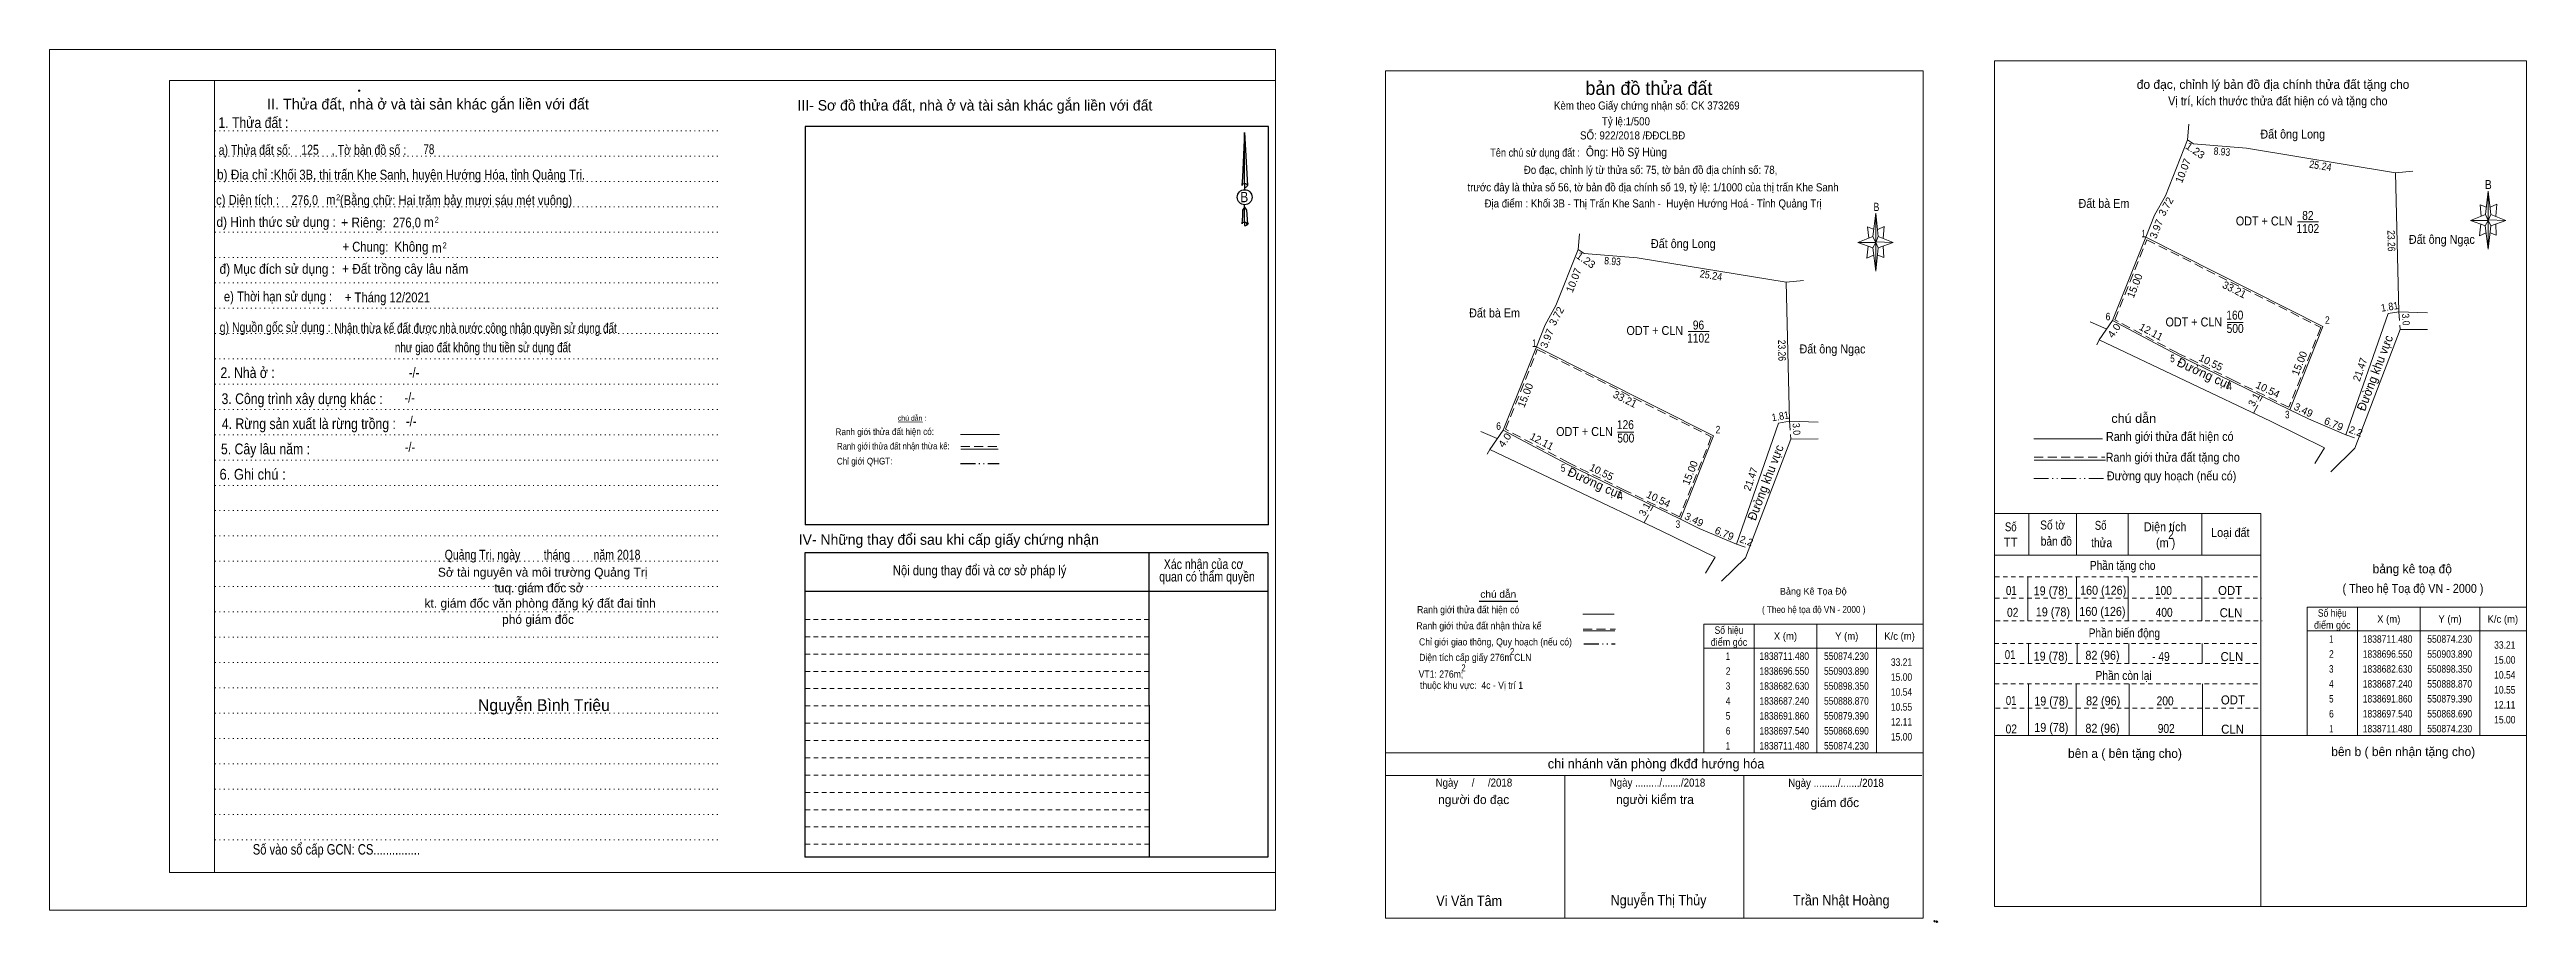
# Model space of a CAD drawing. Header units: metres. Extents: x 550403 to 551646, y 1838614 to 1838792.
# Drawn here: x 550625.4 to 551039.9, y 1838615.2 to 1838761.2 of the extents above; entities that cross this region are included whole.
import ezdxf
from ezdxf.enums import TextEntityAlignment as Align

# ---------------------------------------------------------------- set-up
doc = ezdxf.new("R2010")
doc.units = ezdxf.units.M
doc.header["$LTSCALE"] = 0.5
doc.header["$PDMODE"] = 32
doc.header["$PDSIZE"] = 0.25
for name, pattern in [('DASH_DOUBLE_DOT', [9.2, 5, -1.2, 0.3, -1.2, 0.3, -1.2]), ('DOTTED', [1.5, 0.3, -1.2]), ('MEDIUM_DASHED', [4.5, 3, -1.5]), ('SHORT_DASHED', [2.7, 1.5, -1.2])]:
    doc.linetypes.add(name, pattern=pattern)
for name, color, linetype, lineweight in [('1', 7, 'DOTTED', 13), ('10', 7, 'Continuous', 13), ('16', 7, 'Continuous', 25), ('18', 7, 'Continuous', 25), ('2', 7, 'SHORT_DASHED', 13), ('28', 7, 'Continuous', 25), ('5', 7, 'Continuous', 13), ('55', 7, 'Continuous', 13), ('63', 7, 'Continuous', 13)]:
    doc.layers.add(name, color=color, linetype=linetype, lineweight=lineweight)
doc.layers.add('34', color=7, linetype='Continuous')

msp = doc.modelspace()

# ---------------------------------------------------------------- linework, layer by layer
at = {"layer": '1', "linetype": 'Continuous'}
for p, q in [((550645.48, 1838756.02), (550830.58, 1838756.02)), ((550645.48, 1838756.02), (550645.48, 1838623.52)), ((550830.58, 1838756.02), (550830.58, 1838622.4)), ((550950.98, 1838676.62), (550995.38, 1838676.62)), ((550645.48, 1838623.52), (550830.58, 1838623.52))]:
    msp.add_line(p, q, dxfattribs=at)
at = {"layer": '1'}
for p, q in [((550652.98, 1838756.02), (550652.98, 1838623.52)), ((550652.98, 1838756.02), (550652.98, 1838623.52)), ((550653.06, 1838747.6), (550737.6, 1838747.6)), ((550653.06, 1838743.38), (550737.6, 1838743.38)), ((550653.06, 1838739.14), (550737.6, 1838739.14)), ((550653.06, 1838734.9), (550737.6, 1838734.9)), ((550653.06, 1838730.66), (550737.6, 1838730.66)), ((550653.06, 1838726.42), (550737.6, 1838726.42)), ((550653.06, 1838722.2), (550737.6, 1838722.2)), ((550653.06, 1838717.96), (550737.6, 1838717.96)), ((550653.06, 1838713.72), (550737.6, 1838713.72)), ((550653.06, 1838709.48), (550737.6, 1838709.48)), ((550653.06, 1838705.26), (550737.6, 1838705.26)), ((550653.06, 1838701.02), (550737.6, 1838701.02)), ((550653.06, 1838696.78), (550737.6, 1838696.78)), ((550653.06, 1838692.54), (550737.6, 1838692.54)), ((550653.06, 1838688.3), (550737.6, 1838688.3)), ((550653.06, 1838684.08), (550737.6, 1838684.08)), ((550653.06, 1838679.84), (550737.6, 1838679.84)), ((550653.06, 1838675.6), (550737.6, 1838675.6)), ((550653.06, 1838671.38), (550737.6, 1838671.38)), ((550653.06, 1838667.14), (550737.6, 1838667.14)), ((550653.06, 1838662.88), (550737.6, 1838662.88)), ((550653.06, 1838658.66), (550737.6, 1838658.66)), ((550653.06, 1838654.44), (550737.6, 1838654.44)), ((550653.06, 1838650.18), (550737.6, 1838650.18)), ((550653.06, 1838645.94), (550737.6, 1838645.94)), ((550653.06, 1838641.72), (550737.6, 1838641.72)), ((550653.06, 1838637.48), (550737.6, 1838637.48)), ((550653.06, 1838633.24), (550737.6, 1838633.24)), ((550653.06, 1838629), (550737.6, 1838629))]:
    msp.add_line(p, q, dxfattribs=at)
at = {"layer": '1', "linetype": 'SHORT_DASHED'}
for p, q in [((550950.98, 1838673.02), (550995.38, 1838673.02)), ((550950.98, 1838669.42), (550995.58, 1838669.42)), ((550951.08, 1838665.62), (550995.68, 1838665.62)), ((550950.88, 1838661.86), (550995.48, 1838661.86)), ((550951.08, 1838658.52), (550995.24, 1838658.52)), ((550950.96, 1838655.08), (550995.11, 1838655.08)), ((550951.08, 1838651.02), (550995.23, 1838651.02))]:
    msp.add_line(p, q, dxfattribs=at)
at = {"layer": '1', "linetype": 'Continuous'}
for points in [[(550625.38, 1838617.22), (550830.58, 1838617.22), (550830.58, 1838761.22), (550625.38, 1838761.22)], [(550652.98, 1838756.02), (550830.58, 1838756.02), (550830.58, 1838623.52), (550652.98, 1838623.52)], [(550950.89, 1838759.34), (551039.94, 1838759.34), (551039.94, 1838617.84), (550950.89, 1838617.84)]]:
    msp.add_lwpolyline(points, close=True, dxfattribs=at)
at = {"layer": '10'}
for p, q in [((550983.2, 1838746.12), (550983.43, 1838748.71)), ((551018.02, 1838740.61), (551020.93, 1838740.89)), ((551001.6, 1838732.37), (551005.12, 1838732.37)), ((550881.21, 1838727.79), (550881.44, 1838730.38)), ((550970.68, 1838715.87), (550976.22, 1838729.81)), ((550916.03, 1838722.28), (550918.94, 1838722.56)), ((550969.68, 1838714.45), (550966.92, 1838715.66)), ((550970.68, 1838715.87), (550968.42, 1838712.65)), ((550970.68, 1838715.87), (550981.38, 1838710.19)), ((550989.82, 1838715.53), (550992.54, 1838715.53)), ((551005.88, 1838714.88), (551000.34, 1838700.96)), ((551018.56, 1838717.36), (551023.37, 1838717.18)), ((550868.69, 1838697.54), (550874.23, 1838711.48)), ((550899.61, 1838714.04), (550903.13, 1838714.04)), ((550968.42, 1838712.65), (550968.01, 1838711.83)), ((550968.42, 1838712.65), (550997.12, 1838699.04)), ((550916.57, 1838699.03), (550921.38, 1838698.85)), ((550997.12, 1838699.04), (551006.13, 1838694.6)), ((550867.69, 1838696.12), (550864.93, 1838697.33)), ((550866.43, 1838694.32), (550866.02, 1838693.5)), ((550868.69, 1838697.54), (550866.43, 1838694.32)), ((550866.43, 1838694.32), (550895.13, 1838680.71)), ((550868.69, 1838697.54), (550879.39, 1838691.86)), ((550887.83, 1838697.2), (550890.55, 1838697.2)), ((550903.9, 1838696.57), (550898.35, 1838682.63)), ((551006.13, 1838694.6), (551004.5, 1838691.95)), ((550895.13, 1838680.71), (550904.14, 1838676.27)), ((550904.14, 1838676.27), (550902.51, 1838673.62))]:
    msp.add_line(p, q, dxfattribs=at)
at = {"layer": '10', "linetype": 'MEDIUM_DASHED'}
for p, q in [((551018.56, 1838717.36), (551018.79, 1838714.36)), ((550994.25, 1838700.4), (550995.78, 1838703.18)), ((550916.57, 1838699.03), (550916.8, 1838696.03)), ((551009.73, 1838696.78), (551011.78, 1838696.04)), ((550892.26, 1838682.07), (550893.79, 1838684.85)), ((550907.74, 1838678.45), (550909.79, 1838677.71))]:
    msp.add_line(p, q, dxfattribs=at)
at = {"layer": '10'}
for points in [[(550977.69, 1838733.5), (550979.5, 1838736.75), (550983.2, 1838746.12)], [(550983.2, 1838746.12), (550984.21, 1838745.42), (550993.11, 1838744.7), (551018.02, 1838740.61)], [(551018.02, 1838740.61), (551018.56, 1838717.36), (551016.77, 1838717.06), (551009.73, 1838696.78), (551003.48, 1838699.43)], [(550977.69, 1838733.5), (550976.22, 1838729.81), (551005.88, 1838714.88)], [(550875.7, 1838715.17), (550877.51, 1838718.42), (550881.21, 1838727.79)], [(550881.21, 1838727.79), (550882.22, 1838727.09), (550891.12, 1838726.37), (550916.03, 1838722.28)], [(550916.03, 1838722.28), (550916.57, 1838699.03), (550914.78, 1838698.73), (550907.74, 1838678.45), (550901.49, 1838681.1)], [(550875.7, 1838715.17), (550874.23, 1838711.48), (550903.9, 1838696.57)], [(551023.4, 1838714.4), (551018.79, 1838714.36), (551011.2, 1838694.51), (551007.21, 1838690.58)], [(550981.38, 1838710.19), (551000.34, 1838700.96), (551003.48, 1838699.43)], [(550921.41, 1838696.07), (550916.8, 1838696.03), (550909.21, 1838676.18), (550905.22, 1838672.25)], [(550879.39, 1838691.86), (550898.35, 1838682.63), (550901.49, 1838681.1)]]:
    msp.add_lwpolyline(points, dxfattribs=at)
at = {"layer": '10', "linetype": 'MEDIUM_DASHED'}
for points in [[(550976.38, 1838729.39), (551005.5, 1838714.74), (551000.18, 1838701.37), (550990.99, 1838705.84), (550981.52, 1838710.46), (550971.06, 1838716.01)], [(550874.39, 1838711.06), (550903.51, 1838696.41), (550898.19, 1838683.04), (550889, 1838687.51), (550879.53, 1838692.13), (550869.07, 1838697.68)]]:
    msp.add_lwpolyline(points, close=True, dxfattribs=at)
at = {"layer": '16'}
msp.add_line((550871.13, 1838668.9), (550864.68, 1838668.9), dxfattribs=at)
at = {"layer": '18'}
for p, q in [((550825.4, 1838747.32), (550825.86, 1838738.46)), ((550825.4, 1838747.32), (550825.86, 1838738.46)), ((550825.4, 1838747.32), (550825.86, 1838738.46)), ((550825.02, 1838739.86), (550824.94, 1838738.48)), ((550825.4, 1838738.76), (550825.4, 1838738.42)), ((550825.4, 1838738.42), (550825.4, 1838738.16)), ((550825.4, 1838738.16), (550825.4, 1838737.82)), ((550825.4, 1838738.16), (550825.4, 1838737.82)), ((550825.4, 1838738.16), (550825.4, 1838737.82)), ((550825.86, 1838738.46), (550825.86, 1838738.48)), ((550825.4, 1838734.86), (550825.4, 1838735.26)), ((550825.4, 1838734.86), (550825.4, 1838735.26)), ((550825.4, 1838734.86), (550825.4, 1838735.26)), ((550825.4, 1838734.86), (550825.74, 1838734.36)), ((550825.4, 1838734.86), (550825.74, 1838734.36)), ((550825.4, 1838734.86), (550825.74, 1838734.36)), ((550825.4, 1838732.36), (550825.4, 1838732.02)), ((550825.4, 1838732.02), (550825.4, 1838731.76)), ((550825.74, 1838734.36), (550825.86, 1838732.06)), ((550825.74, 1838734.36), (550825.86, 1838732.06)), ((550825.74, 1838734.36), (550825.86, 1838732.06))]:
    msp.add_line(p, q, dxfattribs=at)
for points in [[(550825.4, 1838738.76), (550825.4, 1838747.32), (550825.02, 1838739.86)], [(550825.4, 1838732.36), (550825.4, 1838734.86), (550825.06, 1838734.36), (550825.02, 1838733.42), (550824.94, 1838732.06)]]:
    msp.add_lwpolyline(points, dxfattribs=at)
msp.add_ellipse((550825.4136, 1838736.5147), major_axis=(0, 1.258), ratio=0.983453, dxfattribs=at)
for centre, start_param, end_param in [((550825.414, 1838738.4532), 1.57079633, 3.07445202), ((550825.414, 1838738.4532), 0.06714063, 1.57079633), ((550825.414, 1838738.4532), 4.71238898, 6.28318531), ((550825.414, 1838732.0327), 2.49106941, 3.07427841), ((550825.414, 1838732.0327), 1.57079633, 2.49106941), ((550825.414, 1838732.0327), 0.06714063, 1.57079633), ((550825.414, 1838732.0327), 4.71238898, 6.28318531)]:
    msp.add_ellipse(centre, major_axis=(0.4535, 0), ratio=0.655448, start_param=start_param, end_param=end_param, dxfattribs=at)
msp.add_point((550825.86, 1838732.06), dxfattribs=at)
at = {"layer": '2'}
for p, q in [((550809.36, 1838662.98), (550751.78, 1838662.98)), ((550809.36, 1838660.08), (550751.78, 1838660.08)), ((550809.36, 1838657.18), (550751.78, 1838657.18)), ((550809.36, 1838654.3), (550751.78, 1838654.3)), ((550809.38, 1838651.4), (550751.78, 1838651.4)), ((550809.38, 1838648.52), (550751.78, 1838648.52)), ((550809.38, 1838645.62), (550751.78, 1838645.62)), ((550809.38, 1838642.72), (550751.78, 1838642.72)), ((550809.38, 1838639.84), (550751.78, 1838639.84)), ((550809.4, 1838636.94), (550751.78, 1838636.94)), ((550809.4, 1838634.04), (550751.78, 1838634.04)), ((550809.4, 1838631.16), (550751.78, 1838631.16)), ((550809.4, 1838628.26), (550751.78, 1838628.26))]:
    msp.add_line(p, q, dxfattribs=at)
at = {"layer": '28'}
for p, q in [((550829.38, 1838681.7), (550751.86, 1838681.7)), ((550809.36, 1838677), (550809.4, 1838626.12)), ((550829.3, 1838677), (550829.26, 1838626.12)), ((550829.3, 1838670.54), (550751.78, 1838670.54)), ((550829.26, 1838626.12), (550751.78, 1838626.12))]:
    msp.add_line(p, q, dxfattribs=at)
at = {"layer": '28', "linetype": 'SHORT_DASHED', "lineweight": 13}
msp.add_line((550809.36, 1838665.86), (550751.78, 1838665.86), dxfattribs=at)
at = {"layer": '28'}
for points in [[(550829.38, 1838681.7), (550829.38, 1838748.34), (550751.86, 1838748.34), (550751.86, 1838681.7)], [(550829.3, 1838677), (550751.78, 1838677), (550751.78, 1838626.12)]]:
    msp.add_lwpolyline(points, dxfattribs=at)
at = {"layer": '5'}
for p, q in [((551033.09, 1838733.64), (551033.54, 1838737.54)), ((550930.56, 1838729.94), (550931.06, 1838733.84)), ((551033.09, 1838731.74), (551030.59, 1838732.64)), ((551033.99, 1838731.74), (551033.54, 1838727.84)), ((551033.99, 1838733.64), (551036.49, 1838732.64)), ((551034.79, 1838732.04), (551034.89, 1838730.14)), ((550930.56, 1838728.04), (550928.06, 1838728.94)), ((550931.46, 1838728.04), (550931.06, 1838724.14)), ((550931.46, 1838729.94), (550933.96, 1838728.94)), ((550932.26, 1838728.34), (550932.36, 1838726.44)), ((551034.89, 1838730.14), (551033.84, 1838730.54)), ((550932.36, 1838726.44), (550931.36, 1838726.84)), ((550957.47, 1838696.1), (550968.97, 1838696.1)), ((550957.57, 1838692.54), (550969.47, 1838692.54)), ((550950.98, 1838683.62), (550995.49, 1838683.62)), ((550956.64, 1838683.62), (550956.64, 1838676.62)), ((550964.64, 1838683.62), (550964.64, 1838676.62)), ((550973.28, 1838683.62), (550973.28, 1838676.76)), ((550985.58, 1838683.62), (550985.58, 1838676.62)), ((550995.49, 1838683.62), (550995.49, 1838617.84)), ((550956.48, 1838673.02), (550956.48, 1838665.62)), ((550964.64, 1838673.02), (550964.64, 1838665.62)), ((550973.28, 1838673.02), (550973.28, 1838665.62)), ((550985.58, 1838673.02), (550985.58, 1838665.62)), ((550881.99, 1838666.77), (550887.27, 1838666.77)), ((550882.06, 1838663.95), (550887.34, 1838663.95)), ((550956.58, 1838661.86), (550956.58, 1838658.52)), ((550964.74, 1838661.86), (550964.74, 1838658.52)), ((550973.38, 1838661.86), (550973.38, 1838658.52)), ((550985.68, 1838661.86), (550985.68, 1838658.52)), ((550956.61, 1838655.08), (550956.61, 1838646.56)), ((550964.59, 1838655.08), (550964.59, 1838646.56)), ((550973.43, 1838655.08), (550973.43, 1838646.44)), ((550985.71, 1838655.08), (550985.71, 1838646.56)), ((550950.89, 1838646.44), (551039.94, 1838646.44)), ((550848.97, 1838643.58), (550938.97, 1838643.58)), ((550848.97, 1838639.78), (550938.77, 1838639.78)), ((550848.97, 1838639.78), (550938.77, 1838639.78)), ((550848.97, 1838639.78), (550938.77, 1838639.78)), ((550878.97, 1838615.88), (550878.97, 1838639.78)), ((550908.97, 1838615.88), (550908.97, 1838639.78))]:
    msp.add_line(p, q, dxfattribs=at)
at = {"layer": '5', "linetype": 'MEDIUM_DASHED'}
for p, q in [((550957.57, 1838693.04), (550969.37, 1838693.04)), ((550882.06, 1838664.27), (550887.5, 1838664.27))]:
    msp.add_line(p, q, dxfattribs=at)
at = {"layer": '5', "linetype": 'DASH_DOUBLE_DOT'}
msp.add_line((550957.47, 1838689.44), (550969.37, 1838689.44), dxfattribs=at)
at = {"layer": '5', "linetype": 'DASH_DOUBLE_DOT', "lineweight": 25}
msp.add_line((550882.18, 1838661.81), (550887.41, 1838661.81), dxfattribs=at)
at = {"layer": '5'}
for points in [[(550848.97, 1838757.68), (550938.97, 1838757.68), (550938.97, 1838615.88), (550848.97, 1838615.88)], [(551033.54, 1838737.54), (551033.99, 1838733.64), (551033.54, 1838732.64)], [(550931.06, 1838733.84), (550931.46, 1838729.94), (550931.06, 1838728.94)], [(551033.54, 1838732.64), (551030.59, 1838732.64), (551033.09, 1838733.64), (551033.99, 1838731.74), (551036.49, 1838732.64), (551033.54, 1838732.74)], [(551033.54, 1838732.64), (551033.54, 1838727.84), (551033.04, 1838731.74)], [(550931.06, 1838728.94), (550928.06, 1838728.94), (550930.56, 1838729.94), (550931.46, 1838728.04), (550933.96, 1838728.94), (550931.06, 1838729.04)], [(550931.06, 1838728.94), (550931.06, 1838724.14), (550930.56, 1838728.04)]]:
    msp.add_lwpolyline(points, close=True, dxfattribs=at)
for points in [[(551033.89, 1838734.84), (551034.99, 1838735.34), (551034.79, 1838733.34)], [(550930.76, 1838731.14), (550929.66, 1838731.54), (550929.86, 1838729.64)], [(550931.36, 1838731.14), (550932.46, 1838731.64), (550932.26, 1838729.64)], [(551033.54, 1838732.64), (551033.09, 1838733.64), (551030.59, 1838732.64)], [(551032.29, 1838732.04), (551032.09, 1838730.04), (551033.19, 1838730.54)], [(551033.24, 1838734.84), (551032.19, 1838735.24), (551032.34, 1838733.34)], [(551033.54, 1838732.64), (551033.99, 1838731.74), (551036.49, 1838732.64)], [(550931.06, 1838728.94), (550930.56, 1838729.94), (550928.06, 1838728.94)], [(550929.76, 1838728.34), (550929.56, 1838726.34), (550930.66, 1838726.84)], [(550931.06, 1838728.94), (550931.46, 1838728.04), (550933.96, 1838728.94)], [(550938.97, 1838615.88), (550848.97, 1838615.88), (550848.97, 1838639.78)]]:
    msp.add_lwpolyline(points, dxfattribs=at)
for p in [(550677.2, 1838754.32), (550940.87, 1838615.38), (550941.27, 1838615.3)]:
    msp.add_point(p, dxfattribs=at)
at = {"layer": '55'}
for p, q in [((550767.41, 1838698.92), (550771.48, 1838698.9)), ((550777.87, 1838696.82), (550784.37, 1838696.82)), ((550777.93, 1838694.34), (550784.17, 1838694.34)), ((550777.93, 1838694.34), (550784.17, 1838694.34))]:
    msp.add_line(p, q, dxfattribs=at)
at = {"layer": '55', "linetype": 'MEDIUM_DASHED'}
msp.add_line((550777.91, 1838694.78), (550784.31, 1838694.78), dxfattribs=at)
at = {"layer": '55', "linetype": 'DASH_DOUBLE_DOT', "lineweight": 25}
msp.add_line((550777.83, 1838691.96), (550784.33, 1838691.96), dxfattribs=at)
at = {"layer": '63'}
for p, q in [((550910.67, 1838665.08), (550910.67, 1838643.58)), ((550921.17, 1838665.08), (550921.17, 1838643.58)), ((550931.17, 1838665.08), (550931.17, 1838643.58)), ((551011.64, 1838667.94), (551011.64, 1838646.44)), ((551022.14, 1838667.94), (551022.14, 1838646.44)), ((551032.14, 1838667.94), (551032.14, 1838646.44)), ((550902.27, 1838661.08), (550938.97, 1838661.08)), ((551003.24, 1838663.94), (551039.94, 1838663.94))]:
    msp.add_line(p, q, dxfattribs=at)
for points in [[(550902.27, 1838665.08), (550938.97, 1838665.08), (550938.97, 1838643.58), (550902.27, 1838643.58)], [(551003.24, 1838667.94), (551039.94, 1838667.94), (551039.94, 1838646.44), (551003.24, 1838646.44)]]:
    msp.add_lwpolyline(points, close=True, dxfattribs=at)

# ---------------------------------------------------------------- texts
at = {"layer": '1', "width": 0.85}
msp.add_text('2', height=1.5, dxfattribs=at).set_placement((550980.445, 1838679.32), align=Align.CENTER)
at = {"layer": '10'}
for s, width, p in [('Đất ông Long', 0.9, (551000.81, 1838746.33)), ('Đất bà Em', 0.9, (550969.225, 1838734.73)), ('1102', 0.85, (551003.35, 1838730.53)), ('82', 0.85, (551003.355, 1838732.71)), ('Đất ông Long', 0.9, (550898.82, 1838728)), ('Đất ông Ngạc', 0.9, (551025.78, 1838728.71)), ('Đất bà Em', 0.9, (550867.235, 1838716.4)), ('96', 0.85, (550901.365, 1838714.38)), ('500', 0.85, (550991.185, 1838713.8)), ('160', 0.85, (550991.125, 1838716.04)), ('1102', 0.85, (550901.36, 1838712.2)), ('Đất ông Ngạc', 0.9, (550923.79, 1838710.38)), ('126', 0.85, (550889.13, 1838697.71)), ('500', 0.85, (550889.195, 1838695.47))]:
    msp.add_text(s, height=1.5, dxfattribs=dict(at, width=width)).set_placement(p, align=Align.CENTER)
for s, height, rotation, width, p in [('1.23', 1.25, 325.275, 1.05, (550984.144, 1838743.8115)), ('8.93', 1.25, 355.375, 0.85, (550988.9196, 1838743.5252)), ('25.24', 1.25, 350.676, 0.9, (551005.3537, 1838741.1691)), ('1.23', 1.25, 325.275, 1.05, (550882.154, 1838725.4815)), ('23.26', 1.25, 271.331, 0.85, (551016.7024, 1838729.2045)), ('8.93', 1.25, 355.375, 0.85, (550886.9296, 1838725.1952)), ('25.24', 1.25, 350.676, 0.9, (550903.3637, 1838722.8391)), ('1.81', 1.25, 9.514, 0.9, (551017.1467, 1838717.5874)), ('4.0', 1.2, 54.936, 1.1, (550971.4098, 1838713.8553)), ('3.0', 1.2, 274.384, 0.9, (551019.1666, 1838716.0109)), ('23.26', 1.25, 271.331, 0.85, (550914.7124, 1838710.8745)), ('Đường khu vực', 1.5, 69.075, 0.95, (551015.2696, 1838706.8371)), ('21.47', 1.25, 70.856, 0.95, (551012.6778, 1838707.475)), ('1.81', 1.25, 9.514, 0.9, (550915.1567, 1838699.2574)), ('3.0', 1.2, 274.384, 0.9, (550917.1766, 1838697.6809)), ('4.0', 1.2, 54.936, 1.1, (550869.4198, 1838695.5253)), ('Đường khu vực', 1.5, 69.075, 0.95, (550913.2796, 1838688.5071)), ('21.47', 1.25, 70.856, 0.95, (550910.6878, 1838689.145))]:
    msp.add_text(s, height=height, rotation=rotation, dxfattribs=dict(at, width=width)).set_placement(p, align=Align.CENTER)
for s, height, rotation, p in [('10.07', 1.25, 68.452, (550983.0465, 1838740.7205)), ('3.72', 1.25, 60.886, (550980.1398, 1838734.6459)), ('3.97', 1.25, 68.279, (550978.563, 1838730.9737)), ('10.07', 1.25, 68.452, (550881.0565, 1838722.3905)), ('15.00', 1.25, 68.326, (550974.9627, 1838721.4792)), ('33.21', 1.25, 333.281, (550990.774, 1838720.5018)), ('3.72', 1.25, 60.886, (550878.1498, 1838716.3159)), ('12.11', 1.25, 332.039, (550976.837, 1838713.4449)), ('3.97', 1.25, 68.279, (550876.573, 1838712.6437)), ('15.00', 1.25, 68.298, (551002.5217, 1838708.4939)), ('Đường cụt', 1.5, 335.386, (550985.6377, 1838706.371)), ('10.55', 1.25, 334.018, (550986.8512, 1838708.3132)), ('15.00', 1.25, 68.326, (550872.9727, 1838703.1492)), ('33.21', 1.25, 333.281, (550888.784, 1838702.1718)), ('3.1', 1.2, 61.211, (550994.8658, 1838702.346)), ('10.54', 1.25, 334.067, (550996.3767, 1838703.7728)), ('3.49', 1.25, 334.022, (551002.3462, 1838700.3463)), ('6.79', 1.25, 337.023, (551007.441, 1838698.0108)), ('2.2', 1.2, 340.152, (551011.1763, 1838696.7843)), ('12.11', 1.25, 332.039, (550874.847, 1838695.1149)), ('Đường cụt', 1.5, 335.386, (550883.6476, 1838688.041)), ('10.55', 1.25, 334.018, (550884.8612, 1838689.9832)), ('15.00', 1.25, 68.298, (550900.5317, 1838690.1639)), ('10.54', 1.25, 334.067, (550894.3867, 1838685.4428)), ('3.1', 1.2, 61.211, (550892.8758, 1838684.016)), ('3.49', 1.25, 334.022, (550900.3562, 1838682.0163)), ('6.79', 1.25, 337.023, (550905.451, 1838679.6808)), ('2.2', 1.2, 340.152, (550909.1863, 1838678.4543))]:
    msp.add_text(s, height=height, rotation=rotation, dxfattribs=at).set_placement(p, align=Align.CENTER)
for s, height, width, p in [('ODT + CLN ', 1.5, 0.9, (551001.28, 1838731.79)), (' 1', 1.25, 0.75, (550976.22, 1838729.81)), ('ODT + CLN ', 1.5, 0.9, (550899.29, 1838713.46)), (' 6', 1.25, 0.85, (550970.29, 1838715.93)), ('ODT + CLN ', 1.5, 0.9, (550989.51, 1838714.89)), (' 2', 1.25, 0.85, (551007.01, 1838715.34)), (' 1', 1.25, 0.75, (550874.23, 1838711.48)), (' 5', 1.25, 0.8, (550981.07, 1838708.91)), (' 4', 1.25, 0.85, (550990.67, 1838704.26)), (' 6', 1.25, 0.85, (550868.3, 1838697.6)), ('ODT + CLN ', 1.5, 0.9, (550887.52, 1838696.56)), (' 2', 1.25, 0.85, (550905.02, 1838697.01)), (' 3', 1.25, 0.8, (551000.28, 1838699.53)), (' 5', 1.25, 0.8, (550879.08, 1838690.58)), (' 4', 1.25, 0.85, (550888.68, 1838685.93)), (' 3', 1.25, 0.8, (550898.29, 1838681.2))]:
    msp.add_text(s, height=height, dxfattribs=dict(at, width=width)).set_placement(p, align=Align.RIGHT)
for p in [(550969.3849, 1838714.58), (550969.3849, 1838714.58), (550969.3849, 1838714.58), (550970.0949, 1838716.19), (550970.0949, 1838716.19), (550970.0949, 1838716.19), (550968.5149, 1838712.61), (550968.5149, 1838712.61), (550968.5149, 1838712.61), (550782.2049, 1838703.91), (550782.2049, 1838703.91), (550866.5249, 1838694.28), (550866.5249, 1838694.28), (550866.5249, 1838694.28), (550867.3949, 1838696.25), (550867.3949, 1838696.25), (550867.3949, 1838696.25), (550868.1049, 1838697.86), (550868.1049, 1838697.86), (550868.1049, 1838697.86)]:
    msp.add_text('D', height=0.01, dxfattribs=at).set_placement(p, align=Align.CENTER)
at = {"layer": '16', "width": 0.8}
for p in [(550870.175, 1838659.91), (550862.035, 1838657.17)]:
    msp.add_text('2', height=1.2, dxfattribs=at).set_placement(p, align=Align.CENTER)
at = {"layer": '18'}
for s, height, p in [('II. Thửa đất, nhà ở và tài sản khác gắn liền với đất', 1.8, (550688.72, 1838751.2)), ('Sở tài nguyên và môi trường Quảng Trị', 1.5, (550707.92, 1838673.02)), ('kt. giám đốc văn phòng đăng ký đất đai tỉnh', 1.5, (550707.485, 1838667.84)), ('tuq. giám đốc sở', 1.5, (550707.29, 1838670.4)), ('phó giám đốc', 1.5, (550707.135, 1838665.12)), ('Nguyễn Bình Triệu', 1.98, (550708.125, 1838650.55))]:
    msp.add_text(s, height=height, dxfattribs=at).set_placement(p, align=Align.CENTER)
for s, height, width, p in [('1. Thửa đất :', 1.8, 0.85, (550659.505, 1838748.1)), ('a) Thửa đất số:              , Tờ bản đồ số : ', 1.65, 0.8, (550669.62, 1838743.6)), ('125', 1.65, 0.8, (550668.98, 1838743.64)), ('78', 1.65, 0.75, (550688.865, 1838743.72)), ('b) Địa chỉ : ', 1.65, 0.9, (550658.43, 1838739.48)), (' Khối 3B, thị trấn Khe Sanh, huyện Hướng Hóa, tỉnh Quảng Trị.', 1.65, 0.85, (550688.715, 1838739.47)), ('c) Diện tích :                                                   ', 1.65, 0.85, (550671.815, 1838735.24)), ('276,0', 1.65, 0.8, (550668.095, 1838735.2)), (' m', 1.65, 0.85, (550672.185, 1838735.28)), ('2', 1, 0.75, (550673.685, 1838736)), ('(Bằng chữ: Hai trăm bảy mươi sáu mét vuông)', 1.65, 0.85, (550693.415, 1838735.19)), ('B', 1.728, 0.85, (550825.345, 1838735.68)), ('d) Hình thức sử dụng :', 1.65, 0.9, (550663.315, 1838731.55)), ('+ Riêng: ', 1.65, 0.9, (550678.205, 1838731.46)), ('276,0', 1.65, 0.85, (550685.195, 1838731.46)), (' m', 1.65, 0.9, (550688.575, 1838731.52)), ('2', 1, 0.8, (550690.19, 1838732.24)), ('       + Chung:', 1.65, 0.85, (550676.43, 1838727.41)), ('Không', 1.65, 0.9, (550685.94, 1838727.42)), (' m', 1.65, 0.9, (550689.915, 1838727.23)), ('2', 1, 0.8, (550691.51, 1838727.95)), ('đ) Mục đích sử dụng :', 1.65, 0.9, (550663.495, 1838723.7)), ('+ Đất trồng cây lâu năm', 1.65, 0.9, (550684.9, 1838723.71)), ('e) Thời hạn sử dụng :', 1.65, 0.85, (550663.625, 1838719.09)), ('+ Tháng 12/2021', 1.65, 0.85, (550681.935, 1838718.93)), ('g) Nguồn gốc sử dụng :', 1.65, 0.8, (550663.13, 1838713.95)), ('Nhận thừa kế đất được nhà nước công nhận quyền sử dụng đất', 1.65, 0.75, (550696.68, 1838713.79)), ('như giao đất không thu tiền sử dụng đất', 1.65, 0.75, (550697.9, 1838710.57)), ('2. Nhà ở :', 1.8, 0.85, (550658.525, 1838706.26)), ('3. Công trình xây dựng khác :', 1.8, 0.85, (550667.65, 1838701.9)), ('4. Rừng sản xuất là rừng trồng :', 1.8, 0.85, (550668.785, 1838697.72)), ('5. Cây lâu năm :', 1.8, 0.85, (550661.52, 1838693.5)), ('6. Ghi chú :', 1.8, 0.9, (550659.365, 1838689.26)), ('Quảng Trị, ngày        tháng        năm 2018', 1.65, 0.8, (550707.895, 1838675.88)), ('Số vào sổ cấp GCN: CS...............', 1.75, 0.8, (550673.39, 1838626.53))]:
    msp.add_text(s, height=height, dxfattribs=dict(at, width=width)).set_placement(p, align=Align.CENTER)
at = {"layer": '2', "width": 0.9}
msp.add_text('Tỷ lệ:1/500', height=1.35, dxfattribs=at).set_placement((550889.22, 1838748.54), align=Align.CENTER)
at = {"layer": '28'}
for s, p in [('III- Sơ đồ thửa đất, nhà ở và tài sản khác gắn liền với đất', (550780.26, 1838751.02)), ('IV- Những thay đổi sau khi cấp giấy chứng nhận', (550775.885, 1838678.36))]:
    msp.add_text(s, height=1.75, dxfattribs=at).set_placement(p, align=Align.CENTER)
for s, width, p in [('-/-', 0.85, (550686.395, 1838706.36)), ('-/-', 0.85, (550685.655, 1838702.16)), ('-/-', 0.85, (550685.915, 1838698.22)), ('-/-', 0.85, (550685.705, 1838693.9)), ('Nội dung thay đổi và cơ sở pháp lý', 0.85, (550781.05, 1838673.26)), (' quan có thẩm quyền', 0.8, (550818.865, 1838672.22)), ('Xác nhận của cơ', 0.8, (550818.535, 1838674.3))]:
    msp.add_text(s, height=1.65, dxfattribs=dict(at, width=width)).set_placement(p, align=Align.CENTER)
at = {"layer": '34', "width": 0.9}
msp.add_text('Ông: Hồ Sỹ Hùng', height=1.44, dxfattribs=at).set_placement((550882.52, 1838743.34))
at = {"layer": '5'}
for s, height, p in [('bản đồ thửa đất', 2.25, (550893.065, 1838753.64)), ('đo đạc, chỉnh lý bản đồ địa chính thửa đất tặng cho', 1.5, (550997.53, 1838754.64)), ('bảng kê toạ độ', 1.5, (551020.83, 1838673.59)), ('bên a ( bên tặng cho)', 1.5, (550972.745, 1838642.71)), ('bên b ( bên nhận tặng cho)', 1.5, (551019.315, 1838643.01)), ('chi nhánh văn phòng đkđđ hướng hóa', 1.6, (550894.27, 1838640.94)), ('người đo đạc', 1.5, (550863.735, 1838634.98)), ('người kiểm tra', 1.5, (550894.085, 1838635)), ('giám đốc', 1.5, (550924.185, 1838634.48))]:
    msp.add_text(s, height=height, dxfattribs=at).set_placement(p, align=Align.CENTER)
for s, height, width, p in [('Kèm theo Giấy chứng nhận số: CK 373269', 1.35, 0.9, (550892.71, 1838751.18)), ('Vị trí, kích thước thửa đất hiện có và tặng cho', 1.5, 0.9, (550998.33, 1838751.88)), ('SỐ: 922/2018 /ĐĐCLBĐ', 1.35, 0.9, (550890.34, 1838746.18)), ('Tên chủ sử dụng đất :', 1.35, 0.85, (550874.015, 1838743.3)), ('Đo đạc, chỉnh lý từ thửa số: 75, tờ bản đồ địa chính số: 78, ', 1.35, 0.9, (550893.57, 1838740.42)), ('trước đây là thửa số 56, tờ bản đồ địa chính số 19, tỷ lệ: 1/1000 của thị trấn Khe Sanh', 1.35, 0.9, (550893.755, 1838737.5)), ('Địa điểm : Khối 3B - Thị Trấn Khe Sanh -  Huyện Hướng Hoá - Tỉnh Quảng Trị ', 1.35, 0.9, (550893.985, 1838734.8)), ('B', 1.378, 0.8, (550931.14, 1838734.2)), ('B', 1.5, 0.85, (551033.56, 1838737.88)), ('chú dẫn', 1.5, 1.05, (550974.21, 1838698.76)), ('Ranh giới thửa đất tặng cho', 1.5, 0.9, (550980.74, 1838692.26)), ('Ranh giới thửa đất hiện có ', 1.5, 0.9, (550980.49, 1838695.74)), ('Đường quy hoạch (nếu có)', 1.5, 0.9, (550980.545, 1838689.14)), ('Số', 1.5, 0.8, (550953.63, 1838680.62)), ('Số tờ', 1.5, 0.85, (550960.63, 1838680.92)), ('Số', 1.5, 0.8, (550968.67, 1838680.86)), ('Diện tích', 1.5, 0.9, (550979.475, 1838680.62)), ('TT', 1.5, 0.95, (550953.625, 1838678.06)), ('bản đồ', 1.5, 0.85, (550961.255, 1838678.22)), ('thửa', 1.5, 0.85, (550968.84, 1838677.96)), ('(m )', 1.5, 0.9, (550979.55, 1838677.96)), ('Loại đất', 1.5, 0.9, (550990.385, 1838679.66)), ('Phần tặng cho', 1.5, 0.85, (550972.355, 1838674.16)), ('chú dẫn', 1.2, 1.05, (550867.85, 1838669.5)), ('01', 1.5, 0.8, (550953.72, 1838669.96)), ('19 (78)', 1.5, 0.9, (550960.32, 1838669.91)), ('160 (126)', 1.5, 0.9, (550969.09, 1838670)), ('100', 1.5, 0.85, (550979.175, 1838669.95)), ('ODT', 1.5, 0.95, (550990.34, 1838669.97)), ('( Theo hệ Toạ độ VN - 2000 )', 1.5, 0.9, (551020.945, 1838670.32)), ('Ranh giới thửa đất nhận thừa kế', 1.2, 0.9, (550864.615, 1838664.21)), ('Ranh giới thửa đất hiện có ', 1.2, 0.9, (550863.015, 1838666.91)), ('02', 1.5, 0.85, (550953.955, 1838666.31)), ('19 (78)', 1.5, 0.9, (550960.68, 1838666.38)), ('160 (126)', 1.5, 0.9, (550968.97, 1838666.47)), ('400', 1.5, 0.85, (550979.295, 1838666.31)), ('CLN', 1.5, 0.95, (550990.495, 1838666.25)), ('Chỉ giới giao thông, Quy hoạch (nếu có)', 1.2, 0.9, (550867.385, 1838661.52)), ('01', 1.5, 0.8, (550953.52, 1838659.24)), ('82 (96)', 1.5, 0.9, (550968.98, 1838659.13)), ('Phần biến động', 1.5, 0.85, (550972.645, 1838662.86)), ('VT1: 276m; ', 1.2, 0.9, (550858.46, 1838656.13)), ('Diện tích cấp giấy 276m CLN', 1.2, 0.9, (550864.005, 1838658.92)), ('19 (78)', 1.5, 0.9, (550960.32, 1838658.98)), ('Phần còn lại', 1.5, 0.85, (550972.525, 1838655.74)), ('- 49', 1.5, 0.85, (550978.76, 1838658.92)), ('CLN', 1.5, 0.95, (550990.645, 1838658.9)), ('thuộc khu vực:  4c - Vị trí 1', 1.2, 0.9, (550863.38, 1838654.26)), ('01', 1.5, 0.8, (550953.7, 1838651.56)), ('19 (78)', 1.5, 0.9, (550960.42, 1838651.47)), ('82 (96)', 1.5, 0.9, (550969.09, 1838651.5)), ('200', 1.5, 0.85, (550979.465, 1838651.5)), ('ODT', 1.5, 0.95, (550990.81, 1838651.65)), ('02', 1.5, 0.85, (550953.715, 1838646.8)), ('19 (78)', 1.5, 0.9, (550960.42, 1838647.06)), ('82 (96)', 1.5, 0.9, (550968.98, 1838646.91)), ('902', 1.5, 0.85, (550979.65, 1838646.88)), ('CLN', 1.5, 0.95, (550990.745, 1838646.76)), ('Ngày     /     /2018', 1.35, 0.9, (550863.775, 1838637.9)), ('Ngày ........./......./2018', 1.35, 0.9, (550894.5, 1838637.9)), ('Ngày ........./......./2018', 1.35, 0.9, (550924.38, 1838637.86)), ('Vi Văn Tâm', 1.75, 0.9, (550862.985, 1838617.92)), ('Nguyễn Thị Thủy', 1.75, 0.9, (550894.675, 1838618.04)), ('Trần Nhật Hoàng', 1.75, 0.9, (550925.26, 1838618.02))]:
    msp.add_text(s, height=height, dxfattribs=dict(at, width=width)).set_placement(p, align=Align.CENTER)
at = {"layer": '55'}
for s, height, width, p in [('Ranh giới thửa đất hiện có:', 1.13, 0.9, (550765.1738, 1838696.7176)), ('Ranh giới thửa đất nhận thừa kế:', 1.12, 0.85, (550766.6088, 1838694.311)), ('Chỉ giới QHGT:', 1.125, 0.9, (550761.8088, 1838691.7904)), ('( Theo hệ tọa độ VN - 2000 )', 1.13, 0.9, (550920.6488, 1838666.9689))]:
    msp.add_text(s, height=height, rotation=0.127, dxfattribs=dict(at, width=width)).set_placement(p, align=Align.CENTER)
for s, height, rotation, p in [('chú dẫn :', 0.8323, 359.976, (550769.7348, 1838699.1388)), ('Bảng Kê Tọa Độ', 1.13, 0.127, (550920.5788, 1838670.0233))]:
    msp.add_text(s, height=height, rotation=rotation, dxfattribs=at).set_placement(p, align=Align.CENTER)
at = {"layer": '63'}
for s, width, p in [('Số hiệu', 0.85, (550906.47, 1838663.46)), ('điểm góc', 0.9, (551007.44, 1838664.32)), ('Số hiệu', 0.85, (551007.44, 1838666.32)), ('X (m)', 0.95, (551016.89, 1838665.32)), ('Y (m)', 0.95, (551027.145, 1838665.32)), ('K/c (m)', 0.95, (551035.985, 1838665.32)), ('điểm góc', 0.9, (550906.47, 1838661.46)), ('X (m)', 0.95, (550915.92, 1838662.46)), ('Y (m)', 0.95, (550926.175, 1838662.46)), ('K/c (m)', 0.95, (550935.015, 1838662.46)), (' 2', 0.85, (551007.095, 1838659.47)), (' 1', 0.75, (551007.09, 1838661.97)), ('1838711.480', 0.85, (551016.69, 1838661.97)), ('1838696.550', 0.85, (551016.69, 1838659.47)), ('550874.230', 0.85, (551027.09, 1838661.97)), ('550903.890', 0.85, (551027.09, 1838659.47)), (' 2', 0.85, (550906.125, 1838656.61)), (' 1', 0.75, (550906.12, 1838659.11)), ('1838711.480', 0.85, (550915.72, 1838659.11)), ('1838696.550', 0.85, (550915.72, 1838656.61)), ('550874.230', 0.85, (550926.12, 1838659.11)), ('550903.890', 0.85, (550926.12, 1838656.61)), (' 3', 0.8, (551007.085, 1838656.97)), ('1838682.630', 0.85, (551016.69, 1838656.97)), ('550898.350', 0.85, (551027.09, 1838656.97)), (' 4', 0.85, (550906.12, 1838651.61)), (' 3', 0.8, (550906.115, 1838654.11)), ('1838682.630', 0.85, (550915.72, 1838654.11)), ('1838687.240', 0.85, (550915.72, 1838651.61)), ('550898.350', 0.85, (550926.12, 1838654.11)), ('550888.870', 0.85, (550926.12, 1838651.61)), (' 4', 0.85, (551007.09, 1838654.47)), (' 5', 0.8, (551007.095, 1838651.97)), ('1838687.240', 0.85, (551016.69, 1838654.47)), ('1838691.860', 0.85, (551016.69, 1838651.97)), ('550888.870', 0.85, (551027.09, 1838654.47)), ('550879.390', 0.85, (551027.09, 1838651.97)), (' 5', 0.8, (550906.125, 1838649.11)), ('1838691.860', 0.85, (550915.72, 1838649.11)), ('550879.390', 0.85, (550926.12, 1838649.11)), (' 6', 0.85, (551007.095, 1838649.47)), ('1838697.540', 0.85, (551016.69, 1838649.47)), ('1838711.480', 0.85, (551016.69, 1838646.97)), ('550868.690', 0.85, (551027.09, 1838649.47)), ('550874.230', 0.85, (551027.09, 1838646.97)), (' 6', 0.85, (550906.125, 1838646.61)), (' 1', 0.75, (550906.12, 1838644.11)), ('1838697.540', 0.85, (550915.72, 1838646.61)), ('1838711.480', 0.85, (550915.72, 1838644.11)), ('550868.690', 0.85, (550926.12, 1838646.61)), ('550874.230', 0.85, (550926.12, 1838644.11)), (' 1', 0.75, (551007.09, 1838646.97))]:
    msp.add_text(s, height=1.25, dxfattribs=dict(at, width=width)).set_placement(p, align=Align.CENTER)
at = {"layer": '63', "width": 0.85}
for s, p in [('33.21', (551038.09, 1838660.97)), ('33.21', (550937.12, 1838658.11)), ('15.00', (550937.12, 1838655.61)), ('15.00', (551038.09, 1838658.47)), ('10.54', (551038.09, 1838655.97)), ('10.54', (550937.12, 1838653.11)), ('10.55', (551038.09, 1838653.47)), ('10.55', (550937.12, 1838650.61)), ('12.11', (550937.12, 1838648.11)), ('12.11', (551038.09, 1838650.97)), ('15.00', (551038.09, 1838648.47)), ('15.00', (550937.12, 1838645.61))]:
    msp.add_text(s, height=1.25, dxfattribs=at).set_placement(p, align=Align.RIGHT)

doc.saveas('drawing.dxf')
